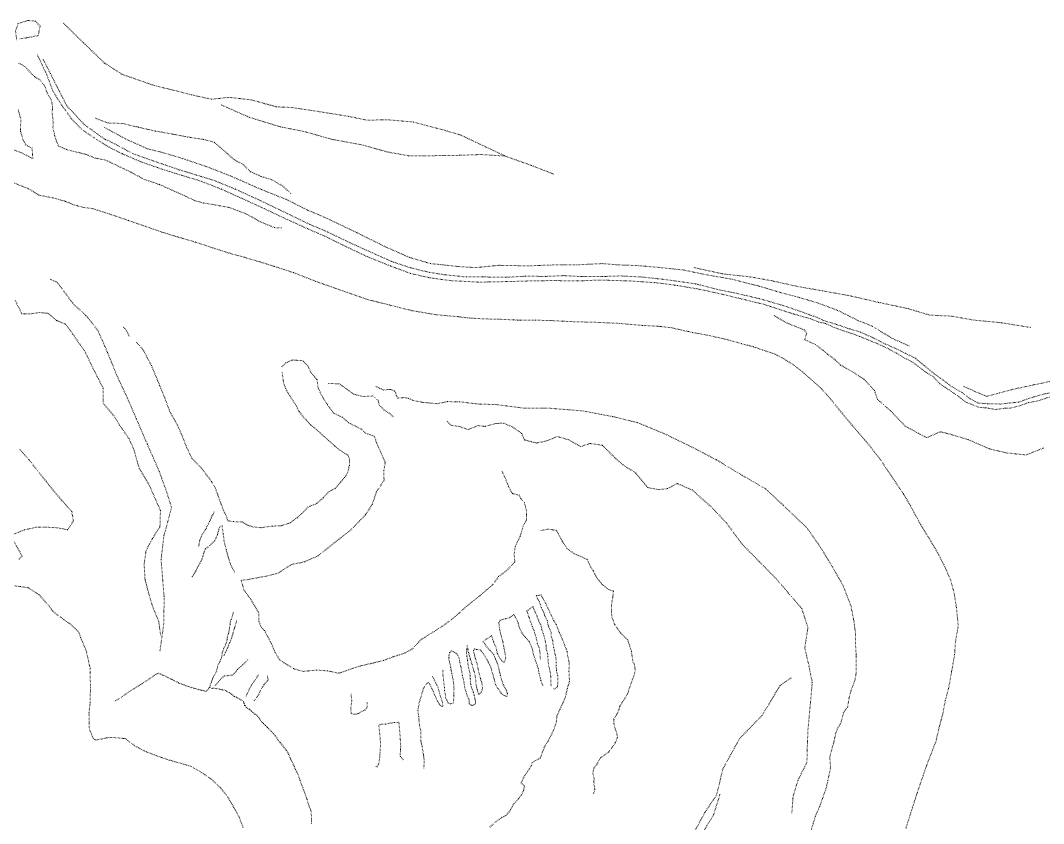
# Model space of a CAD drawing. Extents: x 682410 to 689460, y 7661803 to 7669124.
# Drawn here: x 685889.7 to 686163.4, y 7664864.3 to 7665079 of the extents above; entities that cross this region are included whole.
import ezdxf

# ---------------------------------------------------------------- set-up
doc = ezdxf.new("R2010")
doc.units = 0
doc.header["$MEASUREMENT"] = 0
doc.linetypes.add('DOT', pattern=[0.25, 0, -0.25])
doc.layers.add('02 TOE_Line', color=1, linetype='DOT', lineweight=20)

msp = doc.modelspace()

# ---------------------------------------------------------------- linework, layer by layer
at = {"layer": '02 TOE_Line'}
for points in [[(685889.58, 7665074.12, 4093.44), (685891.78, 7665074.48, 4093.03), (685894.49, 7665074.99, 4092.92), (685894.97, 7665077.52, 4092.88), (685893.68, 7665078.89, 4093.04), (685891.74, 7665079.03, 4093.33), (685889.09, 7665078.21, 4093.62), (685888.41, 7665076.18, 4093.77), (685888.73, 7665073.75, 4093.82)], [(685901.28, 7665078.27, 4092.87), (685906.59, 7665073.05, 4092.46), (685912.28, 7665067.6, 4092.16), (685916.91, 7665064.64, 4092.14), (685925.23, 7665061.74, 4092.35), (685935.59, 7665059.14, 4093.34), (685940.84, 7665057.97, 4093.95), (685945.49, 7665058.48, 4094.67), (685951.33, 7665057.82, 4095.77), (685958.29, 7665055.93, 4096.98), (685962.16, 7665055.78, 4097.75), (685969.07, 7665054.76, 4098.29), (685977.59, 7665053.37, 4099.32), (685982.41, 7665052.38, 4099.87), (685988.04, 7665052.48, 4099.92), (685994.88, 7665051.88, 4099.96), (686002.41, 7665049.89, 4100.08), (686007.43, 7665048.42, 4099.93), (686019.36, 7665042.79, 4095.84), (686026.42, 7665040.26, 4095.9), (686032.48, 7665037.9, 4096.34)], [(685894.27, 7665069.83, 4091.19), (685896.73, 7665064.66, 4091.01), (685898.46, 7665060.03, 4090.95), (685900.79, 7665056.35, 4090.77), (685903.42, 7665052.71, 4090.45), (685906, 7665050.02, 4090.13), (685909.47, 7665047.61, 4089.97), (685913.43, 7665045.16, 4089.72), (685917.02, 7665043.36, 4089.54), (685921.72, 7665041.34, 4089.2), (685927.39, 7665039.35, 4089), (685932.94, 7665037.6, 4088.67), (685938.1, 7665036.04, 4088.5), (685943.55, 7665033.89, 4088.08), (685949.07, 7665031.42, 4087.59), (685954.93, 7665028.73, 4086.92), (685960.65, 7665026.02, 4086.44), (685966.58, 7665023.33, 4085.62), (685971.16, 7665021.34, 4085.08), (685976.03, 7665018.96, 4084.55), (685982.45, 7665015.89, 4083.89), (685988.69, 7665013.4, 4083.18), (685994.05, 7665011.4, 4082.66), (685999.18, 7665010.24, 4082.27), (686004.94, 7665009.45, 4081.91), (686012.69, 7665009.07, 4081.17), (686021.54, 7665009.26, 4080.46), (686027.92, 7665009.46, 4080), (686033.08, 7665009.47, 4079.47), (686039.67, 7665009.43, 4079.31), (686044.52, 7665009.63, 4078.83), (686052.57, 7665009.4, 4078.18), (686059.42, 7665008.94, 4077.57), (686065.51, 7665008.17, 4077.07), (686071.66, 7665007.11, 4076.48), (686078.52, 7665005.58, 4075.96), (686088.64, 7665003.11, 4075.12), (686096.47, 7665000.57, 4074.5), (686100.93, 7664999.33, 4074.18), (686103.28, 7664998.39, 4074.04), (686105.04, 7664998.04, 4073.76), (686107.56, 7664996.88, 4073.53), (686109.79, 7664996.07, 4073.23), (686112.41, 7664995.25, 4072.82), (686114.29, 7664994.5, 4072.44), (686116.68, 7664993.52, 4071.9), (686118.92, 7664992.64, 4071.48), (686121.48, 7664991.48, 4071.06), (686124.12, 7664990.03, 4070.53), (686126.21, 7664988.78, 4070.25), (686128.41, 7664987.65, 4069.85), (686129.88, 7664986.53, 4069.67), (686132.09, 7664984.89, 4069.36), (686133.91, 7664983.73, 4069.08), (686135.69, 7664981.84, 4068.73), (686137.83, 7664980.43, 4068.45), (686140.25, 7664978.8, 4067.94), (686142.42, 7664977.1, 4067.61), (686146.06, 7664975.61, 4066.61), (686148.62, 7664975.39, 4066.15), (686150.46, 7664975, 4065.73), (686152.81, 7664975.33, 4065.1), (686154.49, 7664975.35, 4064.56), (686157.2, 7664976.08, 4063.86), (686159.34, 7664976.86, 4063.25), (686161.89, 7664977.32, 4062.8), (686165.09, 7664978.39, 4062.15)], [(685889.34, 7665067.6, 4093.13), (685890.78, 7665066.83, 4093.23), (685893.46, 7665064.01, 4093.4), (685894.98, 7665063.11, 4092.91), (685896.12, 7665061.73, 4092.75), (685896.88, 7665059.7, 4092.68), (685898.06, 7665057.58, 4092.63), (685898.32, 7665055.98, 4092.55), (685898.22, 7665054.23, 4092.61), (685898.51, 7665051.83, 4092.22), (685898.42, 7665050.4, 4092.09), (685898.89, 7665048.22, 4091.99), (685899.36, 7665046.79, 4091.91), (685899.93, 7665045.47, 4091.87), (685902.01, 7665044.55, 4091.72), (685905.06, 7665043.78, 4091.64), (685907.32, 7665043.2, 4091.57), (685909.7, 7665042.24, 4091.34), (685912.5, 7665041.71, 4091.34), (685915.68, 7665040.19, 4090.95), (685919.32, 7665038.45, 4090.96), (685922.78, 7665036.58, 4090.84), (685926.95, 7665035.16, 4090.54), (685930.32, 7665033.66, 4090.3), (685933.78, 7665032.1, 4090.14), (685936.47, 7665030.81, 4090.09), (685938.65, 7665030.24, 4090.01), (685941.55, 7665029.77, 4089.97), (685945.62, 7665029.02, 4089.68), (685950.41, 7665027.19, 4089.35), (685953.99, 7665025.15, 4089.03), (685957.69, 7665023.65, 4088.67), (685959.54, 7665023.55, 4088.51)], [(686166.16, 7664979.75, 4061.78), (686162.77, 7664978.95, 4062.52), (686159.7, 7664978.07, 4063.27), (686156.71, 7664976.98, 4063.95), (686154.31, 7664976.76, 4064.76), (686151.95, 7664976.48, 4065.28), (686148.43, 7664976.56, 4066.14), (686145.91, 7664976.75, 4066.67), (686143.65, 7664977.94, 4067.28), (686141.72, 7664979.47, 4067.65), (686138.9, 7664981.1, 4068.21), (686136.51, 7664982.9, 4068.68), (686134.14, 7664984.59, 4069.04), (686131.54, 7664986.68, 4069.49), (686129.01, 7664988.79, 4069.87), (686126.34, 7664990.09, 4070.2), (686123.81, 7664991.34, 4070.68), (686121.11, 7664992.52, 4071.12), (686117.74, 7664994.22, 4071.81), (686114.33, 7664995.74, 4072.58), (686111.38, 7664996.6, 4072.95), (686108.05, 7664997.76, 4073.54), (686104.62, 7664998.77, 4073.86), (686102.74, 7664999.69, 4074.04), (686100.83, 7665000.29, 4074.23), (686099.9, 7665000.69, 4074.19), (686094.24, 7665002.66, 4074.71), (686087.36, 7665004.66, 4075.3), (686081.16, 7665006.11, 4075.82), (686076.6, 7665007.02, 4076.05), (686070.25, 7665008.62, 4076.69), (686065.33, 7665009.33, 4077.09), (686060.87, 7665009.91, 4077.46), (686055.72, 7665010.46, 4077.93), (686050.12, 7665010.73, 4078.49), (686045.46, 7665010.58, 4078.72), (686039.76, 7665010.54, 4079.33), (686035.12, 7665010.82, 4079.4), (686030.19, 7665010.6, 4079.79), (686024.86, 7665010.66, 4080.26), (686019.44, 7665010.36, 4080.64), (686013.72, 7665010.46, 4081.03), (686009.04, 7665010.45, 4081.49), (686003.07, 7665011.06, 4081.92), (685999.06, 7665011.7, 4082.27), (685994.03, 7665012.91, 4082.66), (685988.9, 7665014.64, 4083.21), (685983.44, 7665017.08, 4083.82), (685977.93, 7665019.59, 4084.45), (685971.78, 7665022.52, 4085.12), (685967.04, 7665024.54, 4085.69), (685961.24, 7665027.36, 4086.52), (685953.75, 7665030.95, 4087.25), (685947.14, 7665033.97, 4087.87), (685941.64, 7665036.23, 4088.22), (685936.85, 7665037.7, 4088.43), (685932.14, 7665039.14, 4088.74), (685928.42, 7665040.4, 4088.93), (685923.02, 7665042.27, 4089.33), (685919.7, 7665043.46, 4089.36), (685914.8, 7665046.14, 4089.64), (685912.41, 7665047.23, 4089.68), (685909.48, 7665049.28, 4089.97), (685906.71, 7665051.29, 4090.18), (685904.13, 7665054.11, 4090.4), (685902.14, 7665056.17, 4090.46), (685899.69, 7665060.99, 4090.92), (685897.73, 7665064.88, 4090.95), (685895.8, 7665068.67, 4091.15)], [(686019.36, 7665042.79, 4095.84), (686012.82, 7665043.19, 4095.91), (686007.05, 7665042.98, 4095.96), (686000.3, 7665042.88, 4095.89), (685993.92, 7665042.8, 4096.04), (685988.12, 7665043.83, 4096.11), (685980.76, 7665045.84, 4096.1), (685973.03, 7665047.25, 4095.89), (685965.88, 7665049.28, 4095.5), (685959.16, 7665050.62, 4094.97), (685950.89, 7665053.17, 4094.25), (685943.23, 7665056.55, 4093.94)], [(685887.08, 7665044.77, 4095.38), (685890.22, 7665043.56, 4095.18), (685893.03, 7665042.1, 4095.32), (685892.86, 7665044.92, 4095.1), (685891.24, 7665045.69, 4095.61), (685890.36, 7665047.21, 4095.53), (685889.75, 7665049.48, 4095.58), (685889.82, 7665052.67, 4095.3), (685889.15, 7665055.11, 4095.19)], [(685962.08, 7665032.77, 4089.33), (685959.78, 7665034.82, 4090.08), (685956.96, 7665036.46, 4090.16), (685954.03, 7665037.36, 4090.01), (685951.24, 7665038.58, 4090.55), (685949.43, 7665040.42, 4090.91), (685946.9, 7665041.83, 4090.64), (685945.17, 7665043.36, 4090.81), (685941.57, 7665046.48, 4091.43), (685938.73, 7665047.21, 4091.85), (685934.34, 7665047.9, 4091.14), (685930.45, 7665048.65, 4091.25), (685925.83, 7665049.47, 4090.38), (685921.34, 7665050.47, 4090.35), (685917.09, 7665051.48, 4090.64), (685913.1, 7665051.63, 4090.83), (685909.54, 7665052.98, 4091.08)], [(686127.41, 7664992.01, 4071.43), (686122.8, 7664994.08, 4072.12), (686117.57, 7664997.3, 4073.13), (686113.73, 7664998.82, 4073.85), (686108.21, 7665001.57, 4074.84), (686102.65, 7665003.62, 4075.16), (686098.14, 7665004.92, 4075.47), (686091.99, 7665006.6, 4075.85), (686087.53, 7665007.94, 4076.25), (686080.07, 7665009.85, 4076.79), (686073.23, 7665011.03, 4077.24), (686067.15, 7665012.31, 4077.81), (686060.8, 7665012.97, 4078.5), (686054.94, 7665013.48, 4079.11), (686049.47, 7665013.7, 4079.43), (686045.31, 7665014.03, 4079.92), (686038.36, 7665013.69, 4080.36), (686031.41, 7665013.65, 4080.91), (686025.71, 7665013.42, 4081.2), (686017.71, 7665013.57, 4081.84), (686011.47, 7665012.96, 4082.28), (686006.77, 7665013.25, 4082.73), (686003.01, 7665013.67, 4083.02), (685999.4, 7665014.04, 4083.18), (685993.8, 7665015.67, 4083.75), (685987.3, 7665018.54, 4084.58), (685979.63, 7665022.34, 4085.58), (685971.73, 7665026.12, 4086.31), (685966.55, 7665028.33, 4087.1), (685960.83, 7665031.19, 4087.71), (685954.24, 7665033.8, 4088.49), (685945.82, 7665037.51, 4089.14), (685939.59, 7665039.92, 4089.6), (685932.99, 7665042.17, 4089.94), (685926.99, 7665043.94, 4090.31), (685923.8, 7665044.68, 4090.29), (685917.84, 7665047.36, 4090.62), (685912.07, 7665050.51, 4090.95)], [(686126.57, 7664863.05, 4061.36), (686128.05, 7664867.72, 4061.67), (686129.63, 7664872.65, 4062.06), (686132.09, 7664879.8, 4062.68), (686134.63, 7664886.35, 4063.45), (686135.33, 7664889.46, 4063.69), (686136.44, 7664893.68, 4063.94), (686137.12, 7664897.33, 4064.35), (686138.03, 7664900.68, 4064.8), (686138.79, 7664904.93, 4065), (686139.59, 7664909.48, 4065.49), (686139.82, 7664912.95, 4065.88), (686140.56, 7664917.09, 4066.31), (686140.09, 7664922.04, 4066.56), (686139.5, 7664925.83, 4066.88), (686138.46, 7664929.6, 4067.08), (686137.08, 7664932.73, 4067.47), (686134.84, 7664937.13, 4067.86), (686132.45, 7664941.09, 4068.27), (686130.52, 7664944.21, 4068.6), (686127.76, 7664949.3, 4069.23), (686125.91, 7664952.45, 4069.93), (686122.31, 7664957.79, 4070.39), (686119.35, 7664962.19, 4070.99), (686115.91, 7664966.48, 4071.44), (686112.16, 7664970.82, 4072), (686109.7, 7664973.76, 4072.55), (686107.05, 7664977.07, 4073.23), (686103.97, 7664980.58, 4073.77), (686101.11, 7664983.15, 4073.98), (686098.77, 7664985.22, 4074.24), (686096.49, 7664986.93, 4074.45), (686093.89, 7664988.59, 4074.71), (686091.42, 7664989.9, 4074.94), (686088.2, 7664990.93, 4075.02), (686085.77, 7664991.8, 4075.15), (686082.57, 7664992.63, 4075.51), (686078.5, 7664993.77, 4075.8), (686073.72, 7664994.85, 4076.2), (686069.49, 7664995.6, 4076.63), (686063.76, 7664996.9, 4077.34), (686060.18, 7664997.28, 4077.67), (686056.08, 7664997.51, 4078.14), (686049.86, 7664998.04, 4078.61), (686044.33, 7664998.31, 4079.17), (686037.22, 7664998.51, 4079.79), (686032.17, 7664998.77, 4080.27), (686027.38, 7664998.91, 4080.55), (686022.71, 7664998.93, 4080.9), (686018.26, 7664999.13, 4081.31), (686013.31, 7664999.26, 4081.72), (686009.21, 7664999.52, 4082.11), (686006.62, 7664999.85, 4082.4), (686000.83, 7665000.37, 4082.93), (685994.54, 7665001.44, 4083.53), (685988.34, 7665002.97, 4084.11), (685982.38, 7665004.49, 4084.6), (685975.46, 7665006.9, 4085.31), (685968.73, 7665009.28, 4085.96), (685962.77, 7665011.62, 4086.82), (685957.62, 7665013.29, 4087.56), (685953.67, 7665014.52, 4088.05), (685949.61, 7665015.71, 4088.44), (685945.32, 7665016.91, 4088.9), (685940.92, 7665018.32, 4089.35), (685936.49, 7665019.8, 4089.87), (685931.97, 7665021.1, 4090.41), (685927.52, 7665022.46, 4090.96), (685923.07, 7665024.02, 4091.42), (685918.52, 7665025.58, 4091.96), (685913.9, 7665027.18, 4092.48), (685909.08, 7665028.72, 4093.07), (685906.73, 7665029.03, 4093.25), (685904.11, 7665029.73, 4093.42), (685901.82, 7665030.66, 4093.8), (685898.3, 7665031.63, 4094.15), (685894.68, 7665032.33, 4094.58), (685891.93, 7665034.03, 4095.35), (685880.1, 7665038.72, 4096.65)], [(686069.93, 7665012.96, 4077.66), (686077.58, 7665011.28, 4077.06), (686084.64, 7665010.51, 4076.88), (686090.76, 7665009.43, 4076.67), (686097.58, 7665007.91, 4076.37), (686104.33, 7665006.73, 4076.02), (686111.63, 7665005.42, 4075.8), (686119.21, 7665003.67, 4075.31), (686127.17, 7665001.98, 4074.8), (686132.96, 7665000.25, 4074.03), (686138.63, 7664999.99, 4073.58), (686144.76, 7664998.92, 4073.07), (686152.18, 7664998.2, 4072.86), (686159.89, 7664996.95, 4072.84)], [(685897.73, 7665009.83, 4093.82), (685899.56, 7665009.01, 4093.57), (685904.03, 7665003.06, 4092.42), (685907.26, 7665000.17, 4091.89), (685910.49, 7664996.08, 4091.62), (685913.28, 7664989.67, 4091.55), (685915.5, 7664984.15, 4091.75), (685918.3, 7664978.16, 4091.95), (685920.73, 7664972.55, 4092.31), (685923.71, 7664965.64, 4092.83), (685926.86, 7664958.44, 4093.68), (685928.78, 7664953.2, 4094.42), (685930.13, 7664948.84, 4095.06), (685928.11, 7664941.23, 4096.24), (685927.34, 7664934.93, 4097.16), (685928.16, 7664924.91, 4098.32), (685928.09, 7664917.88, 4098.73), (685927.04, 7664910.42, 4099.48)], [(685927.22, 7664914.69, 4099.16), (685926.72, 7664918.36, 4099.34), (685925.13, 7664922.17, 4099.12), (685923.85, 7664926.52, 4099.65), (685923.07, 7664929.52, 4098.93), (685922.81, 7664933.62, 4098.79), (685923.34, 7664937.36, 4097.93), (685925.05, 7664940.53, 4097.17), (685927.05, 7664943.69, 4096.17), (685927.18, 7664948, 4095.75), (685924.08, 7664955.03, 4096.21), (685921.48, 7664959.34, 4096.3), (685920.09, 7664964.25, 4095.67), (685918.75, 7664967.28, 4095.82), (685916.26, 7664970.79, 4095.58), (685914.78, 7664973.28, 4095.58), (685911.9, 7664976.68, 4096.36), (685911.84, 7664980.73, 4095.19), (685909.31, 7664985.7, 4094.85), (685907.06, 7664990.38, 4094.51), (685903.73, 7664995.19, 4093.62), (685901.81, 7664997.83, 4093.59), (685899.39, 7664998.83, 4094.57), (685897.09, 7665000.76, 4095.21), (685894.73, 7665000.93, 4096.12), (685892.62, 7665000.62, 4096.64), (685890.09, 7665000.64, 4097.44), (685888.24, 7665004.32, 4096.29)], [(686163.4, 7664964.75, 4061.83), (686158.72, 7664962.86, 4063.07), (686153.42, 7664963.42, 4066.5), (686148.86, 7664964.51, 4067.45), (686143.18, 7664966.99, 4068.22), (686138.49, 7664968.38, 4069.47), (686135.78, 7664969.07, 4070.04), (686132.16, 7664967.49, 4070.8), (686129.83, 7664968.69, 4070.96), (686126.38, 7664970.59, 4071.3), (686122.46, 7664974.67, 4071.78), (686118.99, 7664977.69, 4072.11), (686118.15, 7664980.12, 4072.19), (686115.33, 7664983.12, 4072.94), (686112.6, 7664984.88, 4073.88), (686109.1, 7664986.91, 4074.38), (686107.68, 7664988.3, 4074.65), (686105.61, 7664989.82, 4075.12), (686104.46, 7664990.78, 4075.35), (686102.36, 7664992.39, 4075.57), (686099.49, 7664993.67, 4075.71), (686100.04, 7664995.39, 4075.69), (686099.35, 7664996.31, 4075.8), (686094.41, 7664998.28, 4076.16), (686091.24, 7665000.18, 4076.33)], [(685917.31, 7664997.05, 4090.89), (685918.03, 7664996.25, 4090.9), (685918.91, 7664994.44, 4090.77)], [(685959.75, 7664984.9, 4087.42), (685960.11, 7664982.11, 4087.86), (685960.68, 7664980.62, 4088.1), (685961.69, 7664978.74, 4088.41), (685963.28, 7664976.44, 4088.72), (685964.32, 7664974.38, 4088.96), (685965.57, 7664972.82, 4089.22), (685967.32, 7664970.93, 4089.43), (685968.88, 7664969.72, 4089.7), (685970.19, 7664968.45, 4089.84), (685972.33, 7664966.58, 4090.11), (685973.74, 7664965.32, 4090.31), (685975.54, 7664963.89, 4090.66), (685977.33, 7664962.81, 4090.83), (685977.78, 7664961.52, 4091.08), (685977.71, 7664960.07, 4091.19), (685977.22, 7664958.07, 4091.37), (685976.44, 7664956.81, 4091.52), (685975.35, 7664955.57, 4091.59), (685973.93, 7664953.91, 4091.85), (685972.16, 7664953.01, 4091.84), (685970.7, 7664951.38, 4091.97), (685968.97, 7664949.86, 4092.13), (685966.7, 7664948.97, 4092.24), (685965.48, 7664947.66, 4092.4), (685963.71, 7664946.05, 4092.53), (685961.89, 7664944.71, 4092.65), (685959.43, 7664943.92, 4092.82), (685957.2, 7664943.85, 4092.92), (685954, 7664943.42, 4093.04), (685951.86, 7664943.64, 4092.98), (685950.29, 7664944.18, 4092.92), (685948.93, 7664945, 4092.79), (685946.73, 7664945.03, 4092.83), (685945.2, 7664945.27, 4092.76), (685944.78, 7664946.55, 4092.64), (685944.07, 7664947.93, 4092.51), (685943.41, 7664949.75, 4092.46), (685942.53, 7664952.16, 4092.01), (685941.83, 7664954.11, 4091.65), (685940.81, 7664955.81, 4091.56), (685938.27, 7664959.17, 4091.13), (685935.55, 7664962.02, 4090.95), (685934.02, 7664965.3, 4090.68), (685933, 7664967.97, 4090.6), (685931.6, 7664971.1, 4090.27), (685929.68, 7664974.47, 4090.3), (685928.33, 7664978.15, 4090.03), (685926.94, 7664981.52, 4089.89), (685924.76, 7664986.79, 4089.93), (685922.49, 7664991.05, 4090.08), (685920.8, 7664992.91, 4090.07)], [(685959.65, 7664986.44, 4087.21), (685960.74, 7664987.48, 4086.96), (685962.47, 7664988.26, 4086.67), (685965.24, 7664988.06, 4086.13), (685966.67, 7664986.58, 4085.97), (685967.38, 7664985.02, 4085.97), (685969.06, 7664983.02, 4085.69), (685969.38, 7664980.73, 4086.43), (685969.99, 7664979.47, 4086.77), (685970.83, 7664977.88, 4087.86), (685971.9, 7664976.22, 4088.2), (685973.45, 7664974.08, 4088.69), (685975.78, 7664972.96, 4087.96), (685977.59, 7664971.39, 4088.19), (685978.92, 7664970.79, 4088.43), (685981.02, 7664969.68, 4088.49), (685982.03, 7664968.72, 4088.44), (685984.38, 7664967.87, 4087.75), (685984.98, 7664966.12, 4088.03), (685986.24, 7664963.24, 4087.68), (685987.31, 7664960.9, 4087.04), (685986.95, 7664958.72, 4087.14), (685986.98, 7664956.04, 4087.29), (685984.97, 7664953.04, 4087.6), (685983.83, 7664949.64, 4087.24), (685982, 7664946.83, 4086.97), (685978.09, 7664942.82, 4087.44), (685974.21, 7664939.78, 4087.5), (685969.3, 7664935.86, 4087.44), (685965.63, 7664934.26, 4087.59), (685962.24, 7664933.58, 4088.02), (685958.64, 7664931.28, 4086.99), (685955.61, 7664930.49, 4087.3), (685950.81, 7664929.6, 4086.65), (685948.76, 7664929.35, 4086.37), (685949.54, 7664926.73, 4086.15), (685951.38, 7664924.2, 4085.6), (685953.51, 7664920.62, 4085.74), (685953.52, 7664918.34, 4086.08), (685954.13, 7664916.76, 4086.07), (685955.03, 7664915.9, 4085.91), (685956.82, 7664912.5, 4087.1), (685957.82, 7664910.05, 4088.35), (685959.11, 7664908.03, 4088.77), (685962.73, 7664905.75, 4088.66), (685965.34, 7664904.99, 4087.39), (685968.94, 7664905.34, 4086.45), (685971.84, 7664905.14, 4086.23), (685974.95, 7664904.51, 4086.41), (685978.6, 7664905.8, 4086.39), (685980.86, 7664906.51, 4086.13), (685983.7, 7664907.14, 4087.15), (685986.92, 7664907.96, 4088.57), (685989.57, 7664908.94, 4088.83), (685992.62, 7664909.93, 4088.73), (685994.7, 7664911.09, 4088.94), (685996.79, 7664913.45, 4088.94), (686000.41, 7664915.69, 4089.77), (686002.67, 7664917.11, 4089.91), (686005.2, 7664919.01, 4089.73), (686007.23, 7664920.74, 4088.49), (686009.5, 7664922.76, 4087.47), (686012.73, 7664925.32, 4087.81), (686016.12, 7664928.26, 4087.51), (686017.64, 7664930.36, 4087.25), (686019.64, 7664931.84, 4087.34), (686021.96, 7664934.24, 4087.45), (686021.8, 7664936.45, 4087.21), (686022.06, 7664938.42, 4086.95), (686023.42, 7664941.17, 4087.33), (686024.19, 7664943.85, 4087.19), (686025.09, 7664945.49, 4087.05), (686025.11, 7664947.93, 4086.75), (686024.54, 7664950.12, 4085.83), (686023.56, 7664951.24, 4084.94), (686023.12, 7664952.15, 4084.66), (686021.3, 7664952.52, 4084.5), (686020.23, 7664954.51, 4084.52), (686019.48, 7664956.51, 4084.72), (686018.55, 7664958.52, 4084.7)], [(685989.4, 7664973.1, 4084.74), (685988.62, 7664973.89, 4084.79), (685987.03, 7664974.88, 4084.86), (685985.76, 7664976.12, 4084.79), (685985.37, 7664977.47, 4084.75), (685983.96, 7664978.64, 4084.64), (685981.39, 7664978.47, 4084.74), (685978.89, 7664979.09, 4085.03), (685977.04, 7664980.47, 4085.13), (685975.03, 7664981.86, 4085.2), (685971.95, 7664982.01, 4085.34)], [(686165.2, 7664982.54, 4063.41), (686159.98, 7664981.43, 4064.75), (686154.76, 7664980.32, 4066.09), (686151.48, 7664979.41, 4066.79), (686148.21, 7664978.5, 4067.49), (686145.01, 7664979.87, 4068.19), (686141.82, 7664981.23, 4068.89)], [(686100.9, 7664861.42, 4060.5), (686102.34, 7664866.28, 4060.82), (686103.56, 7664868.98, 4061.02), (686105.29, 7664873.93, 4061.56), (686105.69, 7664875.82, 4061.77), (686106.41, 7664879.22, 4062.1), (686106.21, 7664882.11, 4062.69), (686106.83, 7664884.51, 4062.76), (686107.25, 7664885.86, 4062.85), (686107.46, 7664886.93, 4062.95), (686107.75, 7664888.27, 4063.11), (686108.19, 7664889.59, 4063.34), (686108.79, 7664890.44, 4063.29), (686109.36, 7664891.78, 4063.44), (686109.85, 7664893.93, 4064.12), (686111, 7664895.59, 4063.75), (686111.39, 7664897.97, 4064.04), (686111.92, 7664899.9, 4064.39), (686112.97, 7664902.73, 4064.62), (686113.29, 7664904.72, 4064.9), (686113.26, 7664907.18, 4065.22), (686113.26, 7664909.55, 4065.35), (686113.05, 7664912.75, 4066.12), (686113.1, 7664915.11, 4065.99), (686112.66, 7664918.48, 4066.56), (686111.84, 7664922.58, 4066.97), (686109.73, 7664928.01, 4067.87), (686106.87, 7664933.03, 4068.53), (686103.27, 7664938.89, 4069.56), (686099.97, 7664943.5, 4070.17), (686093.7, 7664949.45, 4071.52), (686089.02, 7664953.8, 4072.05), (686082.32, 7664957.7, 4073.02), (686075.85, 7664961.57, 4073.81), (686069.65, 7664964.81, 4074.58), (686061.79, 7664968.64, 4075.78), (686054.74, 7664971.51, 4076.9), (686048.12, 7664973.13, 4077.39), (686040.22, 7664974.63, 4078.29), (686031.26, 7664975.36, 4079.19), (686024.3, 7664975.39, 4079.85), (686017.03, 7664976.33, 4080.92), (686012.14, 7664976.49, 4081.75), (686007.2, 7664977.09, 4082.63), (686003.98, 7664977.12, 4082.96), (686001.11, 7664976.57, 4083.07), (685997.4, 7664976.93, 4083.17), (685996.02, 7664977.18, 4083.3), (685994.58, 7664977.5, 4083.44), (685993.42, 7664978.04, 4083.45), (685992.32, 7664978.2, 4083.52), (685990.65, 7664978.06, 4083.68), (685990.2, 7664978.84, 4083.78), (685990.11, 7664979.57, 4083.68), (685989.69, 7664980.05, 4083.54), (685988.76, 7664980.33, 4083.55), (685987.98, 7664980.35, 4083.71), (685986.95, 7664980.22, 4083.95), (685985.81, 7664980.7, 4084.17), (685984.64, 7664981.27, 4084.44)], [(686096.05, 7664867.12, 4065.11), (686096.42, 7664871.69, 4064.53), (686097.72, 7664875.93, 4064.59), (686100.09, 7664880.65, 4064.98), (686100.18, 7664884.45, 4065.09), (686100.37, 7664889.39, 4066.23), (686100.91, 7664895.23, 4067.17), (686101.52, 7664902, 4067.55), (686100.67, 7664906.3, 4068.74), (686099.51, 7664911.3, 4070.3), (686100.37, 7664916.72, 4070.5), (686098.71, 7664921.81, 4070.79), (686094.86, 7664926.24, 4072.6), (686091.92, 7664929.7, 4073.34), (686087.29, 7664934.41, 4075.53), (686082.72, 7664939.08, 4076.56), (686078.54, 7664944.7, 4076.48), (686074.7, 7664948.78, 4076.77), (686069.39, 7664953.51, 4076.5), (686065.4, 7664955.23, 4077.68), (686062.85, 7664953.87, 4079.52), (686060.43, 7664953.6, 4080.6), (686057.5, 7664954.15, 4081.02), (686054.28, 7664958.05, 4080.11), (686051.02, 7664960.12, 4079.63), (686048.73, 7664962.11, 4079.8), (686045.38, 7664965.46, 4079.16), (686042.05, 7664965.93, 4080.11), (686039.61, 7664965.09, 4081.27), (686036.32, 7664966.93, 4081.07), (686033.3, 7664967.8, 4080.97), (686030.81, 7664966.72, 4081.65), (686027.86, 7664966.06, 4082.21), (686026.39, 7664966.4, 4082.11), (686024.52, 7664966.89, 4082.01), (686023.78, 7664968.64, 4081.61), (686021.4, 7664970.32, 4082.14), (686018.87, 7664971.4, 4082.02), (686016.6, 7664971.23, 4082.21), (686013.99, 7664970.5, 4082.46), (686012.13, 7664970.72, 4083.4), (686009.47, 7664969.65, 4084.7), (686007.13, 7664970.48, 4084.84), (686004.9, 7664970.79, 4084.93), (686003.77, 7664971.96, 4085.04)], [(685889.58, 7664964.32, 4109.46), (685891.96, 7664961.63, 4109.61), (685894.09, 7664958.93, 4109.75), (685896.62, 7664955.81, 4109.89), (685897.93, 7664954.03, 4109.81), (685900.83, 7664950.66, 4109.61), (685903.44, 7664947.76, 4109.63), (685903.91, 7664945.29, 4109.67), (685902.36, 7664942.84, 4109.58), (685902.24, 7664942.89, 4109.57), (685899.72, 7664943.38, 4109.41), (685895.93, 7664943.59, 4109.18), (685893.98, 7664943.54, 4109.17), (685890.82, 7664942.83, 4109.01), (685887.94, 7664941.7, 4108.86)], [(685941.55, 7664947.65, 4094.51), (685941.45, 7664947.26, 4094.47), (685941.17, 7664946.89, 4094.41), (685940.83, 7664946.27, 4094.34), (685940.55, 7664945.54, 4094.46), (685940.32, 7664945.04, 4094.69), (685939.99, 7664944.41, 4094.88), (685939.77, 7664944.05, 4094.97), (685939.54, 7664943.63, 4095.19), (685939.5, 7664943.26, 4095.32), (685939.18, 7664942.84, 4095.48), (685938.75, 7664942.19, 4095.52), (685938.29, 7664941.48, 4095.59), (685938.02, 7664940.88, 4095.88), (685937.7, 7664940.04, 4096.19), (685937.5, 7664939.3, 4096.31), (685937.52, 7664938.86, 4096.38), (685937.3, 7664938.29, 4096.57)], [(685943.16, 7664943.75, 4093.89), (685942.76, 7664942.86, 4094.03), (685942.51, 7664941.98, 4094.09), (685942.26, 7664941.01, 4094.18), (685941.6, 7664939.85, 4094.3), (685940.86, 7664939.1, 4094.49), (685939.94, 7664938.3, 4094.7), (685939.2, 7664937.8, 4094.96), (685938.92, 7664937.18, 4095.06), (685938.74, 7664936.44, 4095.25), (685938.54, 7664935.72, 4095.44), (685938.28, 7664934.97, 4095.56), (685937.79, 7664934.01, 4095.97), (685937.12, 7664932.89, 4096.25), (685936.65, 7664931.83, 4096.54), (685936.1, 7664930.95, 4096.73), (685935.78, 7664930.32, 4096.97), (685935.39, 7664930.33, 4097.11)], [(685946.98, 7664931.55, 4087.65), (685945.98, 7664933.44, 4088.39), (685945.26, 7664935.7, 4089.39), (685944.75, 7664937.61, 4090.14), (685944.23, 7664939.64, 4090.85), (685943.97, 7664941.87, 4091.58), (685943.7, 7664943.31, 4092.3), (685943.69, 7664944.33, 4092.76)], [(686043, 7664872.32, 4093.63), (686043.38, 7664873.46, 4093.87), (686043.1, 7664875.16, 4093.95), (686043.17, 7664876.29, 4094.31), (686042.82, 7664877.78, 4094.63), (686043.09, 7664879.1, 4094.51), (686044.08, 7664880.45, 4094.33), (686044.89, 7664881.88, 4094.14), (686045.79, 7664882.5, 4093.72), (686047.12, 7664883.5, 4093.37), (686048.86, 7664885.94, 4093.42), (686049.41, 7664887.41, 4093.54), (686049.32, 7664888.16, 4093.52), (686048.82, 7664889.66, 4093.81), (686048.44, 7664891.03, 4094.56), (686048.49, 7664892.26, 4094.46), (686049.2, 7664893.37, 4094.28), (686049.81, 7664894.8, 4094.3), (686050.05, 7664895.69, 4094.3), (686051.43, 7664897.84, 4094.31), (686052.14, 7664898.99, 4094.12), (686052.56, 7664900.32, 4093.97), (686053.4, 7664902.75, 4093.73), (686053.88, 7664904.01, 4093.6), (686054.18, 7664905.02, 4093.4), (686054.06, 7664906.32, 4093.25), (686053.97, 7664906.95, 4093.14), (686053.55, 7664907.46, 4093.06), (686053.15, 7664910.44, 4093.54), (686052.16, 7664913.41, 4094.39), (686050.22, 7664915.33, 4095.47), (686048.69, 7664917.49, 4095.83), (686047.93, 7664919.52, 4095.91), (686047.8, 7664920.87, 4095.16), (686047.82, 7664922.9, 4094.78), (686048.18, 7664924.88, 4094.27), (686048.36, 7664926.47, 4094.03), (686047.04, 7664926.86, 4094.28), (686045.37, 7664928.21, 4095.27), (686043.75, 7664930.24, 4095.24), (686042.88, 7664932, 4094.88), (686042.13, 7664933.13, 4094.28), (686041.35, 7664934.95, 4094.12), (686037.82, 7664936.45, 4095.17), (686035.83, 7664937.98, 4095.16), (686034.59, 7664939.91, 4094.32), (686033.13, 7664942.7, 4094.31), (686030.75, 7664943.04, 4093.44), (686028.79, 7664942.6, 4093.24)], [(685888.04, 7664939.67, 4108.7), (685890.18, 7664935.83, 4109.11), (685889.2, 7664934.82, 4109.1)], [(685887.6, 7664927.92, 4108.61), (685889.77, 7664927.68, 4108.62), (685891.88, 7664927.32, 4108.6), (685894.77, 7664925.46, 4108.77), (685897.46, 7664922.39, 4108.55), (685898.37, 7664921.06, 4108.46), (685901.72, 7664918.54, 4108.34), (685903.1, 7664917.65, 4108.25), (685905.36, 7664915.47, 4108.42), (685905.85, 7664913.97, 4108.5), (685907.36, 7664910.38, 4108.35), (685908.38, 7664905.8, 4108.51), (685908.45, 7664900.63, 4108.58), (685908.38, 7664896.57, 4108.98), (685908.06, 7664893.92, 4109.18), (685908.13, 7664891.03, 4109.24), (685908.16, 7664889.64, 4109.47), (685909.19, 7664887.03, 4109.59), (685909.94, 7664886.64, 4109.61), (685912.7, 7664887.19, 4109.78), (685914.11, 7664887.35, 4109.84), (685917.84, 7664887.02, 4110.03), (685920.27, 7664885.11, 4110.15), (685923.04, 7664883.66, 4110.11), (685923.41, 7664883.49, 4110.06), (685926.42, 7664882.33, 4110.03), (685929.38, 7664881.32, 4110.1), (685932.46, 7664880.47, 4110.2), (685935.41, 7664879.59, 4110.23), (685938.28, 7664877.9, 4110.23), (685940.79, 7664876.18, 4110.34), (685943.23, 7664873.85, 4110.38), (685945.15, 7664871.49, 4110.43), (685946.76, 7664868.71, 4110.4), (685948.26, 7664865.98, 4110.13), (685949.32, 7664863.14, 4110.17)], [(686015.27, 7664863.37, 4101.26), (686016.9, 7664864.81, 4101.44), (686018.52, 7664865.96, 4101.52), (686019.7, 7664866.53, 4101.52), (686020.82, 7664867.95, 4101.65), (686021.49, 7664869.3, 4101.51), (686022.95, 7664870.93, 4101.6), (686023.82, 7664872.12, 4101.63), (686024.35, 7664873.2, 4101.65), (686024.51, 7664874.34, 4101.65), (686023.65, 7664875.22, 4101.54), (686024.22, 7664876.44, 4101.38), (686025.32, 7664878.21, 4101.12), (686026.43, 7664879.82, 4101.06), (686026.6, 7664880.6, 4101), (686028.8, 7664881.88, 4100.89), (686029.38, 7664883.48, 4100.73), (686029.84, 7664884.71, 4100.71), (686030.85, 7664886.32, 4100.67), (686032.12, 7664888.83, 4100.54), (686033.02, 7664891.14, 4100.32), (686033.24, 7664893.13, 4100.17), (686034.01, 7664894.82, 4100.02), (686034.91, 7664896.73, 4099.89), (686035.39, 7664897.92, 4099.59), (686036.06, 7664900.5, 4099.55), (686036.59, 7664902.41, 4099.16), (686036.44, 7664904.98, 4098.74), (686036.54, 7664907.26, 4098.48), (686036.09, 7664909.23, 4098.59), (686035.92, 7664910.41, 4098.15), (686035.37, 7664911.85, 4097.83), (686034.61, 7664913.74, 4097.53), (686033.84, 7664915.45, 4097.13), (686033.03, 7664917.55, 4096.91), (686032.35, 7664918.63, 4096.43), (686031.31, 7664920.83, 4095.98), (686030.18, 7664923.22, 4095.62), (686028.97, 7664925.43, 4095.17), (686027.68, 7664925.25, 4095.14), (686028.12, 7664924.3, 4095.31), (686028.58, 7664923.56, 4095.51), (686028.77, 7664922.87, 4095.65), (686029.08, 7664921.96, 4095.82), (686029.78, 7664920.59, 4095.98), (686029.91, 7664919.94, 4096.03), (686030.67, 7664918.59, 4096.21), (686030.72, 7664917.97, 4096.47), (686031.06, 7664916.8, 4096.82), (686031.65, 7664915.49, 4097.04), (686031.7, 7664914.41, 4097.47), (686032.09, 7664913.22, 4097.47), (686032.16, 7664912.55, 4097.67), (686032.38, 7664911.27, 4097.83), (686032.61, 7664910.24, 4097.85), (686032.93, 7664908.85, 4098.06), (686033.06, 7664907.34, 4098.33), (686033.04, 7664906.45, 4098.44), (686033.08, 7664905.72, 4098.49), (686033.12, 7664905.11, 4098.61), (686033.46, 7664903.87, 4098.67), (686033.5, 7664902.14, 4098.82), (686033.38, 7664900.91, 4099.13), (686032.42, 7664900.25, 4099.21)], [(686028.79, 7664908.3, 4097.92), (686028.69, 7664910.22, 4097.57), (686028.49, 7664911.26, 4097.39), (686027.98, 7664912.48, 4097.32), (686027.75, 7664913.84, 4096.91), (686027.42, 7664914.73, 4096.64), (686027.1, 7664915.8, 4096.49), (686026.63, 7664916.99, 4096.23), (686026.12, 7664918.35, 4095.94), (686025.79, 7664919.37, 4095.71), (686025.19, 7664921.09, 4095.56), (686026.86, 7664922.41, 4095.34), (686026.85, 7664922.16, 4095.42), (686027.3, 7664921.12, 4095.56), (686027.97, 7664919.6, 4095.77), (686028.37, 7664918.46, 4096.05), (686028.93, 7664917.41, 4096.26), (686029.16, 7664916.24, 4096.56), (686029.6, 7664915.02, 4096.85), (686030.05, 7664913.38, 4097.22), (686030.34, 7664911.79, 4097.44), (686030.35, 7664910.89, 4097.63), (686030.75, 7664909.74, 4097.91), (686030.82, 7664908.95, 4098.04), (686030.86, 7664907.82, 4098.19), (686031.05, 7664906.41, 4098.35), (686031.53, 7664904.38, 4098.72), (686031.67, 7664900.86, 4099.08)], [(685940.38, 7664901.02, 4098.25), (685940.84, 7664902.17, 4098.13), (685941.13, 7664903.08, 4097.93), (685941.35, 7664903.58, 4097.87), (685942.21, 7664905.08, 4097.88), (685942.31, 7664905.74, 4097.68), (685942.6, 7664906.74, 4097.53), (685943.11, 7664907.75, 4097.45), (685943.6, 7664908.86, 4097.3), (685943.7, 7664909.92, 4097.09), (685944.06, 7664911.02, 4097.06), (685944.57, 7664912.1, 4096.9), (685944.95, 7664913.12, 4096.78), (685945.05, 7664914.06, 4096.63), (685945.44, 7664915.26, 4096.52), (685945.53, 7664915.82, 4096.45), (685945.62, 7664916.42, 4096.42), (685945.8, 7664917.49, 4096.3), (685945.83, 7664918.12, 4096.18), (685946.12, 7664918.9, 4096.09), (685946.52, 7664920.09, 4095.92), (685946.65, 7664920.64, 4095.86), (685946.68, 7664921.05, 4095.84)], [(685944.15, 7664909.21, 4097.21), (685944.52, 7664909.96, 4097.05), (685944.87, 7664910.71, 4096.99), (685945.21, 7664911.37, 4096.89), (685945.42, 7664912.03, 4096.85), (685945.71, 7664912.72, 4096.73), (685946.29, 7664914.12, 4096.58), (685946.64, 7664915.42, 4096.4), (685947, 7664916.68, 4096.25), (685947.35, 7664917.67, 4096.15), (685947.53, 7664918.44, 4096.05), (685947.65, 7664918.77, 4095.97)], [(686029.47, 7664901.13, 4098.63), (686028.9, 7664902.66, 4098.38), (686028.43, 7664904.54, 4098.12), (686028.28, 7664905.69, 4097.8), (686027.59, 7664907.58, 4097.59), (686026.99, 7664909.42, 4097.2), (686026.55, 7664911.35, 4096.98), (686025.79, 7664912.97, 4096.7), (686024.84, 7664914.09, 4096.48), (686023.91, 7664915.18, 4096.03), (686023.3, 7664916.33, 4095.67), (686022.71, 7664918.4, 4095.55), (686021.7, 7664920.17, 4095.31), (686020.53, 7664919.36, 4094.96), (686019.38, 7664919.04, 4094.89), (686018.04, 7664918.72, 4094.67), (686017.7, 7664917.94, 4094.84), (686017.83, 7664916.63, 4095.1), (686018.2, 7664914.96, 4095.42), (686018.73, 7664913.04, 4095.67), (686018.99, 7664911.55, 4096.04), (686019.37, 7664909.87, 4096.34), (686019.55, 7664908.44, 4096.54), (686019.13, 7664907.4, 4096.71), (686018.48, 7664907.86, 4096.74), (686017.9, 7664908.68, 4096.5), (686017.29, 7664909.77, 4096.45), (686017.13, 7664910.52, 4096.24), (686016.89, 7664911.57, 4096.07), (686016.26, 7664912.96, 4095.88), (686015.75, 7664914.56, 4095.84), (686013.45, 7664913.01, 4095.95), (686014.47, 7664911.52, 4095.65), (686015.38, 7664910.6, 4095.96), (686016.36, 7664909.4, 4096.19), (686016.82, 7664908.25, 4096.38), (686017.16, 7664907.49, 4096.47), (686017.58, 7664906.22, 4096.54), (686017.83, 7664905.09, 4096.69), (686018.11, 7664903.89, 4096.89), (686018.48, 7664902.6, 4097.09), (686018.89, 7664901.4, 4097.05), (686019.76, 7664899.8, 4097.44), (686019.98, 7664899.09, 4097.63), (686019.83, 7664898.26, 4097.85), (686018.94, 7664898.62, 4097.54), (686018.29, 7664899.15, 4097.3), (686017.45, 7664900.43, 4097.07), (686016.78, 7664901.51, 4096.83), (686016.5, 7664902.7, 4096.54), (686016.24, 7664903.71, 4096.43), (686015.93, 7664904.69, 4096.23), (686015.52, 7664906.14, 4096.3), (686014.82, 7664907.56, 4095.99), (686013.98, 7664909.1, 4095.75), (686012.8, 7664910.72, 4095.51), (686011.73, 7664910.89, 4095.25), (686011.16, 7664911, 4095.17), (686010.91, 7664910.51, 4095.23), (686011.14, 7664909.62, 4095.32), (686011.4, 7664908.47, 4095.37), (686011.86, 7664907.19, 4095.46), (686012.03, 7664906.15, 4095.58), (686012.49, 7664904.16, 4095.64), (686012.88, 7664902.67, 4095.72), (686013.17, 7664901.82, 4095.93), (686013.34, 7664900.35, 4096.15), (686012.93, 7664899.41, 4096.22), (686012.42, 7664898.82, 4095.99), (686012.1, 7664899.41, 4095.76), (686011.87, 7664900.28, 4095.57), (686011.65, 7664901.15, 4095.4), (686011.51, 7664902.56, 4095.37), (686011.36, 7664903.91, 4095.26), (686010.95, 7664905.37, 4095.09), (686010.56, 7664906.79, 4094.83), (686010.09, 7664908.23, 4094.74), (686009.59, 7664910.08, 4094.87), (686009.22, 7664911.94, 4094.96), (686009.06, 7664910.16, 4094.76), (686009.12, 7664909, 4094.63), (686009.35, 7664907.89, 4094.68), (686009.43, 7664906.82, 4094.69), (686009.77, 7664905.35, 4094.73), (686010.05, 7664903.95, 4094.75), (686010.06, 7664903.15, 4094.9), (686010.1, 7664902.23, 4095.19), (686010.22, 7664901.43, 4095.34), (686010.44, 7664900.49, 4095.51), (686010.89, 7664899.38, 4095.72), (686011.08, 7664898.56, 4095.99), (686011.37, 7664897.43, 4096.29), (686011.51, 7664896.44, 4096.49), (686010.77, 7664895.89, 4096.6), (686009.97, 7664896.09, 4096.46), (686009.75, 7664896.54, 4096.3), (686009.72, 7664897.45, 4095.97), (686009.24, 7664898.42, 4095.71), (686008.91, 7664899.51, 4095.44), (686008.57, 7664900.6, 4095.25), (686008.45, 7664901.61, 4094.97), (686008.23, 7664902.69, 4094.82), (686007.94, 7664903.91, 4094.67), (686007.74, 7664905.23, 4094.52), (686007.28, 7664907.34, 4094.74), (686007.02, 7664908.72, 4094.5), (686006.48, 7664909.73, 4094.44), (686005.11, 7664910.46, 4094.53), (686004.47, 7664909.93, 4094.49), (686004.29, 7664908.67, 4094.47), (686004.48, 7664907.51, 4094.57), (686004.83, 7664905.97, 4094.67), (686005.09, 7664904.45, 4094.82), (686005.43, 7664902.86, 4094.89), (686005.64, 7664901.38, 4095.08), (686005.7, 7664900.49, 4095.31), (686005.66, 7664898.95, 4095.66), (686005.62, 7664897.56, 4096.02), (686005.49, 7664896.48, 4096.27), (686004.75, 7664896.32, 4096.11), (686004.13, 7664896.55, 4095.82), (686003.87, 7664897.18, 4095.68), (686003.41, 7664898, 4095.49), (686003.4, 7664898.74, 4095.22), (686003.13, 7664899.91, 4095.2), (686003.16, 7664900.69, 4095.04), (686002.97, 7664901.78, 4094.83), (686002.91, 7664902.85, 4094.78), (686002.72, 7664904.14, 4094.76), (686002.76, 7664905.35, 4094.65)], [(685941.79, 7664901.14, 4098.19), (685942.5, 7664901.92, 4097.79), (685943.58, 7664903.25, 4097.47), (685944.29, 7664903.83, 4097.45), (685945.15, 7664903.85, 4097.38), (685946.34, 7664904.01, 4097.09), (685947.13, 7664904.61, 4097.06), (685947.79, 7664905.54, 4097.05), (685949.25, 7664906.81, 4097.01), (685950.53, 7664908.05, 4097.03)], [(685967.57, 7664864.29, 4100.81), (685967.61, 7664865.66, 4100.63), (685967.44, 7664867.71, 4100.53), (685967.38, 7664867.96, 4100.54), (685966.93, 7664868.94, 4100.59), (685966.63, 7664869.95, 4100.53), (685966.39, 7664870.7, 4100.5), (685966.21, 7664871.26, 4100.47), (685965.57, 7664873.09, 4100.43), (685964.82, 7664875.05, 4100.38), (685964.49, 7664875.93, 4100.36), (685964.48, 7664875.97, 4100.35), (685964.02, 7664877.32, 4100.28), (685963.33, 7664878.74, 4100.21), (685962.99, 7664879.53, 4100.15), (685962.83, 7664879.89, 4100.12), (685961.93, 7664881.68, 4100.05), (685961.49, 7664882.83, 4099.92), (685960.82, 7664883.94, 4099.77), (685960.59, 7664884.23, 4099.76), (685960.19, 7664884.74, 4099.75), (685959.28, 7664885.83, 4099.74), (685959.17, 7664885.97, 4099.74), (685957.88, 7664887.79, 4099.6), (685956.75, 7664888.99, 4099.51), (685956.1, 7664889.7, 4099.46), (685955.81, 7664890.01, 4099.43), (685955.64, 7664890.18, 4099.43), (685955.3, 7664890.5, 4099.42), (685955.1, 7664890.7, 4099.42), (685954.78, 7664891.01, 4099.4), (685954.73, 7664891.07, 4099.4), (685954.52, 7664891.26, 4099.4), (685954.38, 7664891.39, 4099.4), (685954.28, 7664891.48, 4099.4), (685954.26, 7664891.5, 4099.4), (685954.23, 7664891.53, 4099.4), (685953.47, 7664892.7, 4099.15), (685952.94, 7664893.27, 4099), (685952.93, 7664893.28, 4099), (685952.92, 7664893.29, 4099), (685952.51, 7664893.54, 4099), (685952.43, 7664893.59, 4099), (685951.53, 7664894.36, 4098.87), (685951.17, 7664894.68, 4098.81), (685950.98, 7664894.84, 4098.78), (685950.95, 7664894.87, 4098.78), (685950.89, 7664894.9, 4098.78), (685949.99, 7664895.42, 4098.8), (685949.97, 7664895.76, 4098.6), (685949.92, 7664895.79, 4098.6), (685949.83, 7664895.85, 4098.6), (685949.72, 7664895.92, 4098.6), (685949.67, 7664895.97, 4098.58), (685949.55, 7664896.38, 4098.38), (685949.37, 7664896.92, 4098.11), (685948.5, 7664897.51, 4098.06), (685947.64, 7664898.02, 4098.06), (685947.53, 7664898.09, 4098.06), (685946.98, 7664898.25, 4098.16), (685946.79, 7664898.4, 4098.14), (685946.19, 7664898.89, 4098.06), (685945.55, 7664899.34, 4098.01), (685944.88, 7664899.71, 4098.02), (685944.24, 7664900.02, 4098.07), (685943.72, 7664900.09, 4098.12), (685942.95, 7664900.24, 4098.17), (685941.48, 7664900.5, 4098.27), (685941.15, 7664900.47, 4098.36), (685940.98, 7664900.43, 4098.42), (685940.7, 7664900.59, 4098.36), (685940.46, 7664900.73, 4098.31), (685940.3, 7664900.77, 4098.32), (685939.93, 7664900.19, 4098.8), (685939.44, 7664899.71, 4099.23), (685939.41, 7664899.67, 4099.27), (685939.38, 7664899.65, 4099.29), (685938.13, 7664899.97, 4099.32), (685937.91, 7664900.01, 4099.33), (685936.29, 7664900.46, 4099.27), (685936.04, 7664900.51, 4099.27), (685934.09, 7664901.13, 4099.26), (685933.95, 7664901.18, 4099.26), (685933.44, 7664901.4, 4099.25), (685932.39, 7664901.76, 4099.29), (685932.1, 7664901.86, 4099.3), (685931.97, 7664901.96, 4099.3), (685930.27, 7664902.82, 4099.35), (685930.09, 7664902.94, 4099.35), (685928.19, 7664903.82, 4099.64), (685927.72, 7664904.03, 4099.71), (685926.74, 7664904.54, 4099.81), (685925.87, 7664904.18, 4100.39), (685923.35, 7664902.41, 4102.06), (685920.14, 7664900.39, 4104.04), (685918.59, 7664899.41, 4105), (685917.34, 7664898.5, 4105.86), (685914.94, 7664897.01, 4107.32)], [(685953.43, 7664904.09, 4097.16), (685951.53, 7664901.32, 4097.37), (685949.99, 7664898.23, 4097.85)], [(685952.27, 7664897.13, 4098.49), (685953.53, 7664898.93, 4098.28), (685954.01, 7664900.11, 4098.21), (685954.9, 7664901.5, 4097.93), (685956, 7664902.69, 4097.81), (685955.72, 7664904.06, 4097.78)], [(685999.92, 7664903.68, 4094.82), (686000.56, 7664902.46, 4094.94), (686001.33, 7664900.91, 4095.01), (686001.7, 7664899.64, 4095.29), (686002.16, 7664898, 4095.4), (686002.64, 7664896.69, 4095.71), (686002.7, 7664895.62, 4095.95), (686002.08, 7664895.77, 4095.93), (686001.35, 7664896.93, 4095.63), (686000.6, 7664898.53, 4095.06), (685999.77, 7664900.44, 4094.97), (685998.93, 7664902.05, 4095.06), (685998.47, 7664901.85, 4095.23), (685997.52, 7664900.39, 4095.19), (685996.41, 7664896.68, 4095.94), (685996.02, 7664894.53, 4096.31), (685996.25, 7664892.97, 4096.81), (685996.42, 7664890.86, 4097.28), (685996.83, 7664889.09, 4098.05), (685996.79, 7664886.46, 4098.55), (685997.17, 7664884.89, 4098.99), (685997.58, 7664882.46, 4099.58), (685997.74, 7664880.97, 4099.85), (685997.61, 7664878.9, 4100.21)], [(686040.86, 7664814.4, 4076.95), (686042.47, 7664818.71, 4077.88), (686043.82, 7664825, 4078.84), (686044.27, 7664829.23, 4079.16), (686045.27, 7664832.92, 4079.47), (686046.25, 7664838.01, 4079.68), (686048.25, 7664841.59, 4079.36), (686050.46, 7664845.46, 4079.09), (686052.39, 7664848.6, 4079.14), (686055.39, 7664853.4, 4079.53), (686057.35, 7664856.78, 4079.38), (686061.97, 7664858.24, 4078.68), (686064.84, 7664859.7, 4077.57), (686068.25, 7664860.34, 4075.5), (686070.23, 7664862.55, 4074.73), (686072.78, 7664867.25, 4074.29), (686075.93, 7664871.92, 4074.49), (686077.64, 7664878.97, 4074.74), (686082.05, 7664886.99, 4075.14), (686088.1, 7664893.22, 4074.06), (686092.92, 7664901.25, 4072.52), (686096.1, 7664903.38, 4070.96)], [(685982.48, 7664896.77, 4099.42), (685982.49, 7664896.04, 4099.54), (685982.41, 7664895.22, 4099.6), (685981.81, 7664894.64, 4099.62), (685981.1, 7664894.32, 4099.76), (685980.27, 7664893.81, 4099.73), (685979.47, 7664893.55, 4099.65), (685978.81, 7664893.52, 4099.54), (685978.23, 7664893.67, 4099.44), (685978.15, 7664894.35, 4099.23), (685978.1, 7664895.34, 4099.06), (685978.28, 7664896.42, 4098.78), (685978.36, 7664897.19, 4098.62), (685978.21, 7664898.2, 4098.44), (685978.23, 7664899.06, 4098.41)], [(685992.09, 7664881.33, 4100.15), (685991.29, 7664882.31, 4099.63), (685991.44, 7664884.99, 4099.26), (685991.27, 7664887.78, 4098.71), (685991.06, 7664890.26, 4098.49), (685990.95, 7664891.4, 4098.25), (685989.7, 7664891.31, 4098.23), (685988.54, 7664891.13, 4098.23), (685987.39, 7664890.92, 4098.22), (685986.24, 7664890.91, 4098.14), (685985.58, 7664890.59, 4098.24), (685985.81, 7664888.49, 4098.59), (685985.99, 7664886.67, 4098.7), (685986.01, 7664885.28, 4099.12), (685985.96, 7664883.88, 4099.45), (685985.84, 7664882.2, 4099.67), (685985.61, 7664880.47, 4099.96), (685985.18, 7664879.48, 4100.29), (685984.8, 7664879.6, 4100.26)], [(686047.88, 7664829.42, 4077.48), (686052.19, 7664835.84, 4076.72), (686056.06, 7664841.25, 4076.25), (686059.22, 7664844.56, 4075.86), (686061.65, 7664847.7, 4075.27), (686064.77, 7664854.2, 4075.42), (686069.24, 7664858.55, 4074.76), (686072.37, 7664862.1, 4074.28), (686075.14, 7664866.69, 4073.9), (686076.89, 7664872.28, 4073.95)]]:
    msp.add_polyline3d(points, dxfattribs=at)

doc.saveas('drawing.dxf')
